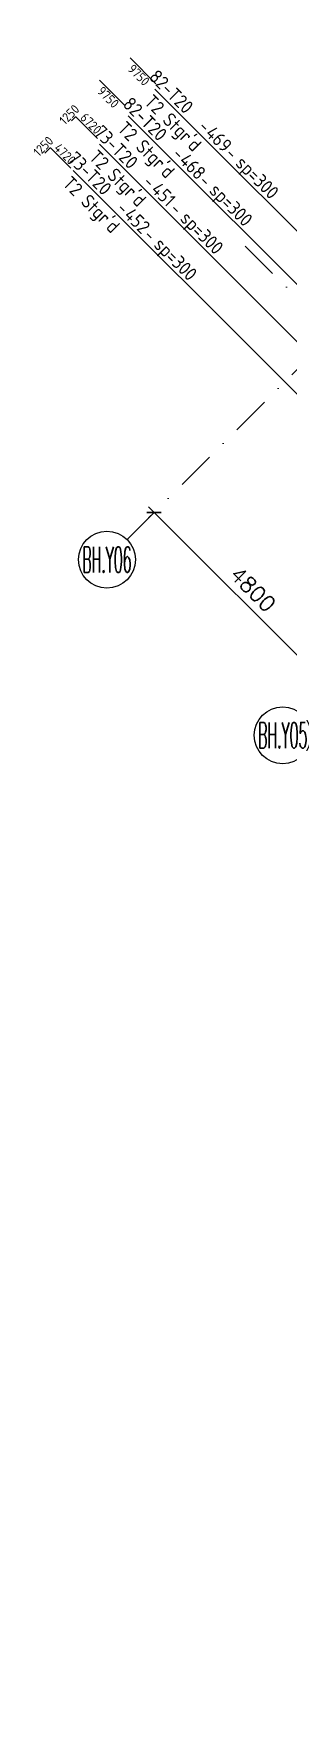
# Model space of a CAD drawing. Extents: x 660761725 to 1323371458, y 2734871439 to 5470067957.
# Drawn here: x 661719777 to 661724684, y 2735010169 to 2735042890 of the extents above; entities that cross this region are included whole.
import ezdxf
from ezdxf.enums import TextEntityAlignment as Align

# ---------------------------------------------------------------- set-up
doc = ezdxf.new("R2010")
doc.units = 0
doc.linetypes.add('AXES', pattern=[1.95, 1.2, -0.25, 0.25, -0.25])
doc.linetypes.add('sbp_axis_short', pattern=[10, 5, -2.5, 0, -2.5])
for name, color, linetype in [('S-AXIS', 20, 'AXES'), ('S-DIMO', 100, 'Continuous'), ('S-RDIMO', 8, 'Continuous'), ('S-RSYMB', 7, 'Continuous'), ('S-SIMPLETEXT', 7, 'Continuous')]:
    doc.layers.add(name, color=color, linetype=linetype)
doc.layers.add('S-GRID', color=7, linetype='Continuous', lineweight=9)
doc.layers.add('S-GRID-IDEN', color=7, linetype='Continuous', lineweight=13)
doc.styles.add('ARMACAD', font='isocp.shx')
doc.styles.add('ROMANS', font='romans.shx')
doc.styles.add('ROMANT', font='romant')
doc.dimstyles.new('S-DIMO-100', dxfattribs={"dimscale": 100, "dimtxt": 3, "dimasz": 2, "dimexe": 1.5, "dimexo": 1.5, "dimgap": 1.5, "dimtad": 1, "dimdec": 0, "dimzin": 12, "dimdsep": 46, "dimtxsty": 'ROMANS', "dimblk": 'ARCHTICK', "dimcen": 0.09, "dimdle": 1.5, "dimclrd": 8, "dimclre": 8, "dimclrt": 4, "dimadec": 0, "dimazin": 3, "dimtfac": 1, "dimtdec": 0, "dimtix": 1, "dimtmove": 1, "dimatfit": 3, "dimfxl": 1, "dimtolj": 1, "dimtzin": 0, "dimarcsym": 0})

# ---------------------------------------------------------------- blocks, each defined once
blk = doc.blocks.new('_ARCHTICK')
at = {"color": 0, "linetype": 'ByBlock', "const_width": 0.15}
blk.add_lwpolyline([(-0.5, -0.5), (0.5, 0.5)], dxfattribs=at)
blk = doc.blocks.new('*D116')
at = {"layer": 'S-DIMO', "color": 8, "lineweight": -2, "transparency": 16777216}
for p, q in [((662608032, 2734530052), (662611638, 2734526446)), ((662608132, 2734529940), (662608032, 2734529840)), ((662611526, 2734526546), (662611426, 2734526446))]:
    blk.add_line(p, q, dxfattribs=at)
at = {"layer": 'S-DIMO', "color": 8, "lineweight": -2, "transparency": 16777216, "xscale": 200, "yscale": 200, "zscale": 200}
for p, rotation in [((662608138, 2734529946), 135.0000096597404), ((662611532, 2734526552), 315.0000096597404)]:
    blk.add_blockref('_ARCHTICK', p, dxfattribs=dict(at, rotation=rotation))
at = {"layer": 'S-DIMO', "color": 4, "transparency": 16777216, "insert": (662610047, 2734528461), "char_height": 300, "width": 199.54, "attachment_point": 5, "rotation": 315, "style": 'ROMANS'}
blk.add_mtext('\\A1;4800', dxfattribs=at)
blk = doc.blocks.new('*U1142')
at = {"layer": 'S-AXIS', "color": 3, "linetype": 'Continuous'}
blk.add_circle((0, 5.5), 5.5, dxfattribs=at)
at = {"layer": 'S-AXIS', "color": 3, "linetype": 'Continuous', "ltscale": 0.5, "style": 'ROMANT', "width": 0.4, "flags": 8}
blk.add_attdef('A', text='', height=5, dxfattribs=at).set_placement((0, 5.5), align=Align.MIDDLE_CENTER)
blk = doc.blocks.new('cadf_10')
at = {"color": 1}
for p, q in [((-4.16, 1.2), (-5.64, 1.2)), ((4.16, 1.2), (5.64, 1.2))]:
    blk.add_line(p, q, dxfattribs=at)
at = {"style": 'ARMACAD'}
for tag, p in [('$COM1', (-10.94, 2.54)), ('$COM2', (-9.76, -5.3))]:
    blk.add_attdef(tag, text='', height=3.5, dxfattribs=at).set_placement(p, align=Align.BOTTOM_RIGHT)
at = {"color": 1, "style": 'ARMACAD'}
blk.add_attdef('$NUM', text='', height=3.5, dxfattribs=at).set_placement((0, 0), align=Align.CENTER)
blk = doc.blocks.new('*U624', base_point=(661724303, 2735044296))
at = {"layer": 'S-RSYMB'}
blk.add_lwpolyline([(661724303, 2735044431), (661724376, 2735044503, -0.414214), (661724387, 2735044503), (661724803, 2735044087)], format="xyb", dxfattribs=at)
at = {"layer": 'S-RSYMB', "style": 'ARMACAD'}
for tag, rotation, p in [('D0', 45, (661724258, 2735044548)), ('D1', 315, (661724676, 2735044376))]:
    blk.add_attdef(tag, text='', height=180, rotation=rotation, dxfattribs=at).set_placement(p, align=Align.MIDDLE_CENTER)
blk = doc.blocks.new('*U625', base_point=(661724310, 2735044302))
at = {"layer": 'S-RSYMB'}
blk.add_lwpolyline([(661724310, 2735044398), (661724407, 2735044495, -0.414214), (661724421, 2735044495), (661724810, 2735044107)], format="xyb", dxfattribs=at)
at = {"layer": 'S-RSYMB', "style": 'ARMACAD'}
for tag, rotation, p in [('D0', 45, (661724277, 2735044528)), ('D1', 315, (661724697, 2735044382))]:
    blk.add_attdef(tag, text='', height=180, rotation=rotation, dxfattribs=at).set_placement(p, align=Align.MIDDLE_CENTER)
blk = doc.blocks.new('*U641', base_point=(661724322, 2735044315))
at = {"layer": 'S-RSYMB'}
blk.add_lwpolyline([(661724322, 2735044565), (661724822, 2735044065)], dxfattribs=at)
at = {"layer": 'S-RSYMB', "style": 'ARMACAD'}
blk.add_attdef('D0', text='', height=180, rotation=314.9992, dxfattribs=at).set_placement((661724491, 2735044233), align=Align.MIDDLE_CENTER)
blk = doc.blocks.new('*U642', base_point=(661719891, 2735039883))
at = {"layer": 'S-RSYMB'}
blk.add_lwpolyline([(661719891, 2735040133), (661720391, 2735039633)], dxfattribs=at)
at = {"layer": 'S-RSYMB', "style": 'ARMACAD'}
blk.add_attdef('D0', text='', height=180, rotation=314.9992, dxfattribs=at).set_placement((661720059, 2735039802), align=Align.MIDDLE_CENTER)
blk = doc.blocks.new('I am… All Range.')
at = {"layer": 'S-GRID', "color": 8, "linetype": 'sbp_axis_short', "lineweight": 13, "ltscale": 150}
for p, q in [((662607615.9, 2734529423.5), (662643100.4, 2734564908.1)), ((662609895.6, 2734535093.8), (662638515.5, 2734506473.9))]:
    blk.add_line(p, q, dxfattribs=at)
at = {"layer": 'S-GRID-IDEN', "color": 9}
ref = blk.add_blockref('*U1142', (662607226.9, 2734528484.6), dxfattribs=dict(at, xscale=100.0000000000075, yscale=100, zscale=100.0000000000028, rotation=359.9999999381469))
ref.add_attrib('A', 'BH.Y06', dxfattribs={"layer": 'S-AXIS', "color": 3, "linetype": 'Continuous', "ltscale": 0.5, "height": 500, "rotation": 360, "style": 'ROMANT', "width": 0.4}).set_placement((662607226.9, 2734529034.6), align=Align.MIDDLE_CENTER)
ref = blk.add_blockref('*U1142', (662610621.1, 2734525090.5), dxfattribs=dict(at, xscale=100.0000000000075, yscale=100, zscale=100.0000000000028, rotation=359.9999999381469))
ref.add_attrib('A', 'BH.Y05', dxfattribs={"layer": 'S-AXIS', "color": 3, "linetype": 'Continuous', "ltscale": 0.5, "height": 500, "rotation": 360, "style": 'ROMANT', "width": 0.4}).set_placement((662610621.1, 2734525640.5), align=Align.MIDDLE_CENTER)
at = {"layer": 'S-DIMO', "color": 3}
dim = blk.add_linear_dim(base=(662611532.3, 2734526551.8), p1=(662608238.2, 2734530045.9), p2=(662611632.3, 2734526651.8), angle=315.00001, dimstyle='S-DIMO-100', dxfattribs=at)
dim.commit()
dim.dimension.update_dxf_attribs({"geometry": '*D116', "text_midpoint": (662610047.4, 2734528460.9)})

msp = doc.modelspace()

# ---------------------------------------------------------------- linework, layer by layer
at = {"layer": 'S-RDIMO'}
for points in [[(661735451.50158405, 2735028486.5035491), (661734953.77999067, 2735028984.22517109, -1), (661734741.64796257, 2735029196.35721207), (661731283.43436837, 2735032654.57100916, -1), (661731071.30234027, 2735032866.70305014), (661730458.62950182, 2735033479.37592411, -1), (661730246.49747372, 2735033691.50796509), (661722114.11126423, 2735041823.89465094)], [(661734330.75033641, 2735028573.24976206), (661730766.43182957, 2735032137.56847811, -1), (661730554.29980147, 2735032349.70051813), (661729941.62696254, 2735032962.37339306, -1), (661729729.49493444, 2735033174.50543308), (661721597.10871315, 2735041306.8921299)], [(661730109.1860131, 2735031692.45470285), (661729390.44716012, 2735032411.19359779, -1), (661729178.31513202, 2735032623.32563877), (661721045.92889917, 2735040755.71234894)]]:
    msp.add_lwpolyline(points, format="xyb", dxfattribs=at)
msp.add_lwpolyline([(661728775.81320167, 2735032008.69168186), (661720537.36094308, 2735040247.14442205)], dxfattribs=at)

# ---------------------------------------------------------------- block references
at = {"layer": 'S-AXIS'}
msp.add_blockref('I am… All Range.', (-886040.41491461, 503695.42974043), dxfattribs=at)
at = {"layer": 'S-RSYMB'}
for name, p, values in [('*U642', (661721633.13896346, 2735042175.38427782), {'D0': '9750'}), ('*U641', (661721041.25221992, 2735041746.30116081), {'D0': '9750'}), ('*U624', (661720504.90557659, 2735041077.42820501, -0.00000001), {'D0': '1250', 'D1': '6720'}), ('*U625', (661719990.09635925, 2735040489.52186108, -0.00000001), {'D0': '1250', 'D1': '4720'})]:
    msp.add_blockref(name, p, dxfattribs=at).add_auto_attribs(values)
at = {"layer": 'S-SIMPLETEXT'}
ref = msp.add_blockref('cadf_10', (661723255.3954103, 2735040762.15995312), dxfattribs=dict(at, xscale=74.99999998083514, yscale=75, zscale=75, rotation=314.9999983257133))
ref.add_attrib('$NUM', '469', dxfattribs={"color": 1, "height": 262.5, "rotation": 315, "style": 'ARMACAD', "flags": 2}).set_placement((661723255.3954103, 2735040762.15995312), align=Align.CENTER)
ref.add_attrib('$COM1', '82-T20         sp=300', dxfattribs={"height": 262.5, "rotation": 315, "style": 'ARMACAD', "flags": 2}).set_placement((661724344.75940514, 2735039672.7958951), align=Align.RIGHT)
ref = msp.add_blockref('cadf_10', (661722749.50056028, 2735040234.04973078), dxfattribs=dict(at, xscale=74.99999998083516, yscale=75, zscale=75, rotation=314.9999983257133))
ref.add_attrib('$NUM', '468', dxfattribs={"color": 1, "height": 262.5, "rotation": 315, "style": 'ARMACAD', "flags": 2}).set_placement((661722749.50056028, 2735040234.04973078), align=Align.CENTER)
ref.add_attrib('$COM1', '82-T20         sp=300', dxfattribs={"height": 262.5, "rotation": 315, "style": 'ARMACAD', "flags": 2}).set_placement((661723838.86455512, 2735039144.68567324), align=Align.RIGHT)
ref = msp.add_blockref('cadf_10', (661722187.21304524, 2735039693.97765112), dxfattribs=dict(at, xscale=74.99999998083516, yscale=75, zscale=75, rotation=314.9999983257133))
ref.add_attrib('$NUM', '451', dxfattribs={"color": 1, "height": 262.5, "rotation": 315, "style": 'ARMACAD', "flags": 2}).set_placement((661722187.21304524, 2735039693.97765112), align=Align.CENTER)
ref.add_attrib('$COM1', '73-T20         sp=300', dxfattribs={"height": 262.5, "rotation": 315, "style": 'ARMACAD', "flags": 2}).set_placement((661723276.57703996, 2735038604.6135931), align=Align.RIGHT)
ref = msp.add_blockref('cadf_10', (661721678.64508951, 2735039185.40972424), dxfattribs=dict(at, xscale=74.99999998083516, yscale=75, zscale=75, rotation=314.9999983257133))
ref.add_attrib('$NUM', '452', dxfattribs={"color": 1, "height": 262.5, "rotation": 315, "style": 'ARMACAD', "flags": 2}).set_placement((661721678.64508951, 2735039185.40972424), align=Align.CENTER)
ref.add_attrib('$COM1', '73-T20         sp=300', dxfattribs={"height": 262.5, "rotation": 315, "style": 'ARMACAD', "flags": 2}).set_placement((661722768.00908434, 2735038096.04566622), align=Align.RIGHT)

# ---------------------------------------------------------------- texts
at = {"layer": 'S-SIMPLETEXT', "style": 'ARMACAD'}
for p in [(661722851.54596949, 2735040593.43185616), (661722334.54341841, 2735040076.42933512), (661721783.36360419, 2735039525.2495532), (661721274.79564786, 2735039016.6816268)]:
    msp.add_text("T2 Stgr'd", height=262.5, rotation=315, dxfattribs=at).set_placement(p, align=Align.RIGHT)

doc.saveas('drawing.dxf')
